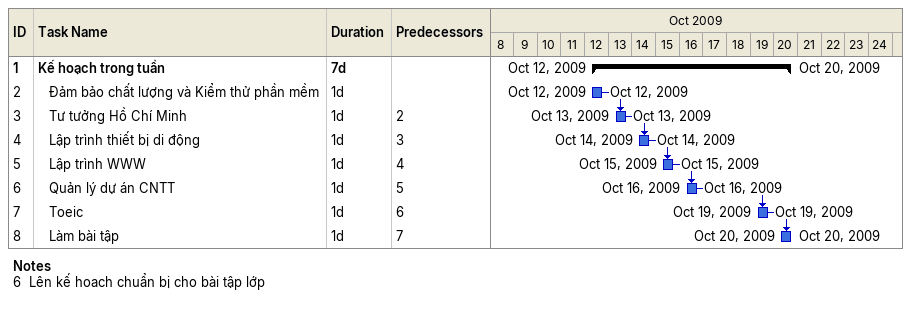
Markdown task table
| ID | Level | Task | Duration | Start | Finish | Predecessors |
|---|---|---|---|---|---|---|
| 1 | 1 | **Kế hoạch trong tuần** | 7d | 2009-10-12 | 2009-10-20 |  |
| 2 | 2 | Đảm bảo chất lượng và Kiểm thử phần mềm | 1d | 2009-10-12 | 2009-10-12 |  |
| 3 | 2 | Tư tưởng Hồ Chí Minh | 1d | 2009-10-13 | 2009-10-13 | 2 |
| 4 | 2 | Lập trình thiết bị di động | 1d | 2009-10-14 | 2009-10-14 | 3 |
| 5 | 2 | Lập trình WWW | 1d | 2009-10-15 | 2009-10-15 | 4 |
| 6 | 2 | Quản lý dự án CNTT | 1d | 2009-10-16 | 2009-10-16 | 5 |
| 7 | 2 | Toeic | 1d | 2009-10-19 | 2009-10-19 | 6 |
| 8 | 2 | Làm bài tập | 1d | 2009-10-20 | 2009-10-20 | 7 |

Notes
- 6: Lên kế hoach chuẩn bị cho bài tập lớp
